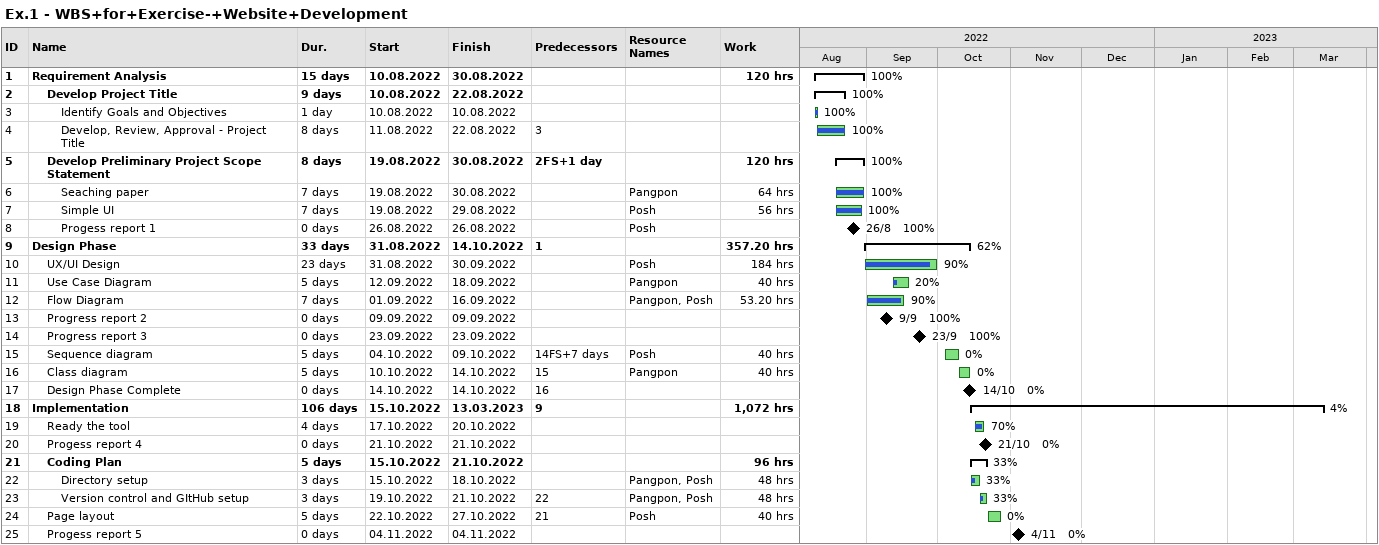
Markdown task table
Ex.1 - WBS+for+Exercise-+Website+Development

| ID | Level | Task | Duration | Start | Finish | Predecessors | Resources | % complete | Work (h) |
|---|---|---|---|---|---|---|---|---|---|
| 1 | 1 | **Requirement Analysis** | 15d | 2022-08-10 | 2022-08-30 |  |  | 100 | 120 |
| 2 | 2 | **Develop Project Title** | 9d | 2022-08-10 | 2022-08-22 |  |  | 100 |  |
| 3 | 3 | Identify Goals and Objectives | 1d | 2022-08-10 | 2022-08-10 |  |  | 100 |  |
| 4 | 3 | Develop, Review, Approval - Project Title | 8d | 2022-08-11 | 2022-08-22 | 3 |  | 100 |  |
| 5 | 2 | **Develop Preliminary Project Scope Statement** | 8d | 2022-08-19 | 2022-08-30 | 2FS+1d |  | 100 | 120 |
| 6 | 3 | Seaching paper | 7d | 2022-08-19 | 2022-08-30 |  | Pangpon | 100 | 64 |
| 7 | 3 | Simple UI | 7d | 2022-08-19 | 2022-08-29 |  | Posh | 100 | 56 |
| 8 | 3 | Progess report 1 | 0d | 2022-08-26 | 2022-08-26 |  | Posh | 100 |  |
| 9 | 1 | **Design Phase** | 33d | 2022-08-31 | 2022-10-14 | 1 |  | 62 | 357.20 |
| 10 | 2 | UX/UI Design | 23d | 2022-08-31 | 2022-09-30 |  | Posh | 90 | 184 |
| 11 | 2 | Use Case Diagram | 5d | 2022-09-12 | 2022-09-18 |  | Pangpon | 20 | 40 |
| 12 | 2 | Flow Diagram | 7d | 2022-09-01 | 2022-09-16 |  | Pangpon, Posh | 90 | 53.20 |
| 13 | 2 | Progress report 2 | 0d | 2022-09-09 | 2022-09-09 |  |  | 100 |  |
| 14 | 2 | Progress report 3 | 0d | 2022-09-23 | 2022-09-23 |  |  | 100 |  |
| 15 | 2 | Sequence diagram | 5d | 2022-10-04 | 2022-10-09 | 14FS+7d | Posh | 0 | 40 |
| 16 | 2 | Class diagram | 5d | 2022-10-10 | 2022-10-14 | 15 | Pangpon | 0 | 40 |
| 17 | 2 | Design Phase Complete | 0d | 2022-10-14 | 2022-10-14 | 16 |  | 0 |  |
| 18 | 1 | **Implementation** | 106d | 2022-10-15 | 2023-03-13 | 9 |  | 4 | 1072 |
| 19 | 2 | Ready the tool | 4d | 2022-10-17 | 2022-10-20 |  |  | 70 |  |
| 20 | 2 | Progess report 4 | 0d | 2022-10-21 | 2022-10-21 |  |  | 0 |  |
| 21 | 2 | **Coding Plan** | 5d | 2022-10-15 | 2022-10-21 |  |  | 33 | 96 |
| 22 | 3 | Directory setup | 3d | 2022-10-15 | 2022-10-18 |  | Pangpon, Posh | 33 | 48 |
| 23 | 3 | Version control and GItHub setup | 3d | 2022-10-19 | 2022-10-21 | 22 | Pangpon, Posh | 33 | 48 |
| 24 | 2 | Page layout | 5d | 2022-10-22 | 2022-10-27 | 21 | Posh | 0 | 40 |
| 25 | 2 | Progess report 5 | 0d | 2022-11-04 | 2022-11-04 |  |  | 0 |  |
